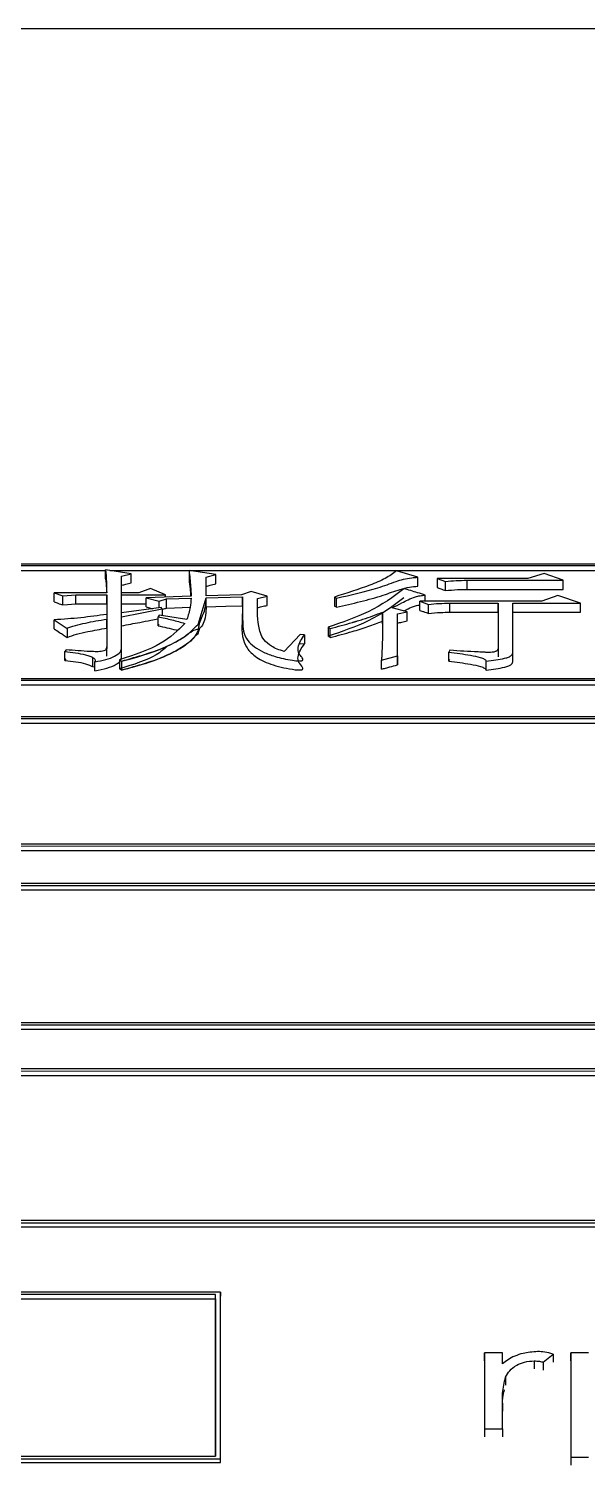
# Model space of a CAD drawing. Header units: millimetres. Extents: x 2371 to 4515, y 843 to 2359.
# Drawn here: x 2907.04 to 2912.69, y 2130.13 to 2144.67 of the extents above; entities that cross this region are included whole.
import ezdxf

# ---------------------------------------------------------------- set-up
doc = ezdxf.new("R2010")
doc.units = ezdxf.units.MM

msp = doc.modelspace()

# ---------------------------------------------------------------- linework, layer by layer
at = {"color": 7, "linetype": 'Continuous', "lineweight": 25}
for p, q in [((2921.277, 2144.668), (2884.277, 2144.669)), ((2919.078, 2139.251), (2897.095, 2139.252)), ((2919.028, 2139.234), (2897.145, 2139.234)), ((2902.903, 2139.188), (2907.816, 2139.188)), ((2908.075, 2139.153), (2907.816, 2139.195)), ((2907.816, 2139.103), (2907.816, 2139.195)), ((2907.86, 2139.188), (2913.311, 2139.188)), ((2907.978, 2139.13), (2908.075, 2139.153)), ((2907.978, 2138.961), (2907.978, 2139.13)), ((2907.978, 2139.129), (2907.978, 2139.13)), ((2908.075, 2139.061), (2908.075, 2139.153)), ((2908.93, 2139.145), (2908.66, 2139.187)), ((2908.66, 2139.187), (2908.66, 2139.095)), ((2908.833, 2139.119), (2908.93, 2139.145)), ((2908.833, 2138.93), (2908.833, 2139.119)), ((2908.833, 2139.118), (2908.833, 2139.119)), ((2908.93, 2139.053), (2908.93, 2139.145)), ((2910.974, 2139.119), (2910.758, 2139.183)), ((2910.974, 2139.027), (2910.974, 2139.119)), ((2911.169, 2139.107), (2911.169, 2139.015)), ((2911.169, 2139.107), (2911.256, 2139.076)), ((2912.089, 2139.107), (2911.169, 2139.107)), ((2911.472, 2138.996), (2911.472, 2139.088)), ((2911.472, 2139.088), (2912.446, 2139.088)), ((2912.251, 2139.157), (2912.089, 2139.107)), ((2912.446, 2139.088), (2912.251, 2139.157)), ((2912.446, 2138.996), (2912.446, 2139.088)), ((2907.297, 2138.961), (2907.383, 2138.93)), ((2907.827, 2138.961), (2907.297, 2138.961)), ((2907.297, 2138.869), (2907.297, 2138.961)), ((2907.383, 2138.93), (2907.513, 2138.942)), ((2907.513, 2138.942), (2907.827, 2138.942)), ((2907.513, 2138.85), (2907.513, 2138.942)), ((2907.827, 2138.942), (2907.827, 2138.743)), ((2907.827, 2138.85), (2907.827, 2138.942)), ((2907.978, 2138.961), (2907.978, 2139.038)), ((2908.151, 2138.961), (2907.978, 2138.961)), ((2907.978, 2138.869), (2907.978, 2138.961)), ((2907.978, 2138.942), (2908.422, 2138.942)), ((2907.978, 2138.758), (2907.978, 2138.942)), ((2907.978, 2138.85), (2907.978, 2138.942)), ((2908.27, 2139.004), (2908.151, 2138.961)), ((2908.422, 2138.942), (2908.27, 2139.004)), ((2908.422, 2138.917), (2908.422, 2138.942)), ((2908.833, 2138.931), (2908.833, 2139.027)), ((2909.19, 2138.942), (2908.833, 2138.93)), ((2909.287, 2138.976), (2909.19, 2138.942)), ((2909.449, 2138.926), (2909.287, 2138.976)), ((2911.256, 2138.984), (2911.256, 2139.076)), ((2911.472, 2138.996), (2912.446, 2138.996)), ((2907.383, 2138.838), (2907.383, 2138.93)), ((2907.513, 2138.85), (2907.827, 2138.85)), ((2907.827, 2138.85), (2907.827, 2138.651)), ((2907.978, 2138.85), (2908.227, 2138.85)), ((2908.378, 2138.813), (2907.978, 2138.758)), ((2907.978, 2138.719), (2908.389, 2138.798)), ((2908.681, 2138.926), (2908.227, 2138.911)), ((2908.227, 2138.911), (2908.357, 2138.876)), ((2908.227, 2138.819), (2908.227, 2138.911)), ((2908.357, 2138.876), (2908.432, 2138.899)), ((2908.357, 2138.81), (2908.357, 2138.876)), ((2908.389, 2138.798), (2908.378, 2138.813)), ((2908.389, 2138.798), (2908.389, 2138.73)), ((2908.432, 2138.899), (2908.681, 2138.907)), ((2908.432, 2138.807), (2908.432, 2138.899)), ((2908.432, 2138.807), (2908.671, 2138.815)), ((2908.752, 2138.642), (2908.833, 2138.911)), ((2908.833, 2138.911), (2909.2, 2138.922)), ((2908.833, 2138.819), (2908.833, 2138.911)), ((2908.833, 2138.911), (2908.833, 2138.911)), ((2909.2, 2138.83), (2909.2, 2138.922)), ((2909.201, 2138.854), (2909.2, 2138.854)), ((2909.352, 2138.903), (2909.449, 2138.926)), ((2909.449, 2138.834), (2909.449, 2138.926)), ((2910.131, 2138.918), (2910.131, 2138.827)), ((2910.131, 2138.918), (2910.152, 2138.907)), ((2910.152, 2138.815), (2910.131, 2138.827)), ((2910.152, 2138.815), (2910.152, 2138.907)), ((2910.866, 2138.77), (2910.715, 2138.809)), ((2910.996, 2138.876), (2911.083, 2138.844)), ((2912.229, 2138.876), (2910.996, 2138.876)), ((2910.996, 2138.784), (2910.996, 2138.876)), ((2911.05, 2138.876), (2911.05, 2138.938)), ((2911.083, 2138.753), (2911.083, 2138.844)), ((2911.299, 2138.856), (2911.786, 2138.856)), ((2911.299, 2138.764), (2911.299, 2138.856)), ((2911.786, 2138.856), (2911.786, 2138.404)), ((2911.786, 2138.764), (2911.786, 2138.856)), ((2911.937, 2138.856), (2912.619, 2138.856)), ((2911.937, 2138.364), (2911.937, 2138.856)), ((2911.937, 2138.764), (2911.937, 2138.856)), ((2912.392, 2138.934), (2912.229, 2138.876)), ((2912.619, 2138.856), (2912.392, 2138.934)), ((2912.619, 2138.764), (2912.619, 2138.856)), ((2907.297, 2138.687), (2907.426, 2138.601)), ((2907.297, 2138.596), (2907.297, 2138.687)), ((2907.827, 2138.695), (2907.827, 2138.413)), ((2907.827, 2138.604), (2907.827, 2138.695)), ((2907.978, 2138.667), (2907.978, 2138.758)), ((2907.978, 2138.408), (2907.978, 2138.719)), ((2907.978, 2138.718), (2907.978, 2138.719)), ((2908.357, 2138.735), (2908.346, 2138.719)), ((2908.346, 2138.628), (2908.346, 2138.719)), ((2908.638, 2138.691), (2908.357, 2138.735)), ((2909.199, 2138.75), (2909.199, 2138.657)), ((2910.618, 2138.675), (2910.618, 2138.766)), ((2910.769, 2138.747), (2910.866, 2138.77)), ((2910.769, 2138.324), (2910.769, 2138.747)), ((2910.769, 2138.233), (2910.769, 2138.655)), ((2910.866, 2138.679), (2910.866, 2138.77)), ((2911.299, 2138.764), (2911.786, 2138.764)), ((2911.786, 2138.764), (2911.786, 2138.313)), ((2911.937, 2138.273), (2911.937, 2138.764)), ((2911.937, 2138.764), (2912.619, 2138.764)), ((2907.426, 2138.601), (2907.426, 2138.509)), ((2907.827, 2138.604), (2907.827, 2138.397)), ((2907.978, 2138.317), (2907.978, 2138.628)), ((2908.346, 2138.628), (2908.357, 2138.643)), ((2908.752, 2138.551), (2908.768, 2138.606)), ((2909.785, 2138.541), (2909.622, 2138.368)), ((2909.828, 2138.537), (2909.785, 2138.541)), ((2909.828, 2138.537), (2909.828, 2138.445)), ((2910.066, 2138.612), (2910.088, 2138.6)), ((2910.066, 2138.612), (2910.066, 2138.521)), ((2910.088, 2138.509), (2910.066, 2138.521)), ((2910.088, 2138.509), (2910.088, 2138.6)), ((2907.416, 2138.384), (2907.405, 2138.368)), ((2907.405, 2138.277), (2907.405, 2138.368)), ((2907.827, 2138.321), (2907.827, 2138.413)), ((2907.978, 2138.317), (2907.978, 2138.408)), ((2909.785, 2138.449), (2909.828, 2138.445)), ((2911.299, 2138.38), (2911.288, 2138.36)), ((2911.288, 2138.269), (2911.288, 2138.36)), ((2911.786, 2138.404), (2911.786, 2138.313)), ((2911.937, 2138.273), (2911.937, 2138.364)), ((2907.405, 2138.277), (2907.416, 2138.293)), ((2907.686, 2138.215), (2907.686, 2138.306)), ((2907.708, 2138.172), (2907.708, 2138.263)), ((2907.957, 2138.283), (2907.957, 2138.192)), ((2907.957, 2138.283), (2907.978, 2138.271)), ((2907.978, 2138.271), (2907.978, 2138.18)), ((2910.607, 2138.279), (2910.769, 2138.324)), ((2910.607, 2138.188), (2910.607, 2138.279)), ((2910.769, 2138.324), (2910.769, 2138.233)), ((2911.288, 2138.269), (2911.299, 2138.289)), ((2911.667, 2138.18), (2911.667, 2138.271)), ((2897.095, 2138.076), (2919.078, 2138.076)), ((2897.145, 2138.095), (2919.028, 2138.095)), ((2907.978, 2138.18), (2907.957, 2138.192)), ((2897.095, 2138.03), (2919.078, 2138.029)), ((2919.028, 2137.705), (2897.045, 2137.706)), ((2918.978, 2137.686), (2897.095, 2137.686)), ((2897.095, 2137.641), (2918.978, 2137.641)), ((2897.045, 2136.4), (2919.028, 2136.399)), ((2897.045, 2136.355), (2919.028, 2136.355)), ((2897.095, 2136.421), (2918.978, 2136.42)), ((2919.078, 2136.02), (2897.095, 2136.02)), ((2897.145, 2135.999), (2919.028, 2135.999)), ((2897.145, 2135.955), (2919.028, 2135.955)), ((2897.095, 2134.589), (2919.078, 2134.589)), ((2919.028, 2134.611), (2897.145, 2134.612)), ((2897.095, 2134.546), (2919.078, 2134.545)), ((2919.028, 2134.143), (2897.045, 2134.143)), ((2918.978, 2134.119), (2897.095, 2134.12)), ((2897.095, 2134.077), (2918.978, 2134.077)), ((2897.045, 2132.588), (2919.028, 2132.587)), ((2897.045, 2132.546), (2919.028, 2132.546)), ((2897.095, 2132.612), (2918.978, 2132.612)), ((2908.978, 2131.886), (2896.995, 2131.886)), ((2908.928, 2131.86), (2897.045, 2131.86)), ((2897.045, 2131.819), (2908.928, 2131.819)), ((2908.928, 2131.819), (2908.928, 2131.86)), ((2908.978, 2131.886), (2908.978, 2131.844)), ((2908.978, 2130.16), (2908.978, 2131.844)), ((2911.65, 2131.27), (2911.65, 2130.502)), ((2911.65, 2131.189), (2911.65, 2131.27)), ((2911.83, 2131.27), (2911.65, 2131.27)), ((2911.83, 2131.158), (2911.83, 2131.27)), ((2912.244, 2131.177), (2912.342, 2131.258)), ((2912.342, 2131.258), (2912.342, 2131.176)), ((2912.522, 2131.27), (2912.522, 2130.214)), ((2912.522, 2131.189), (2912.522, 2131.27)), ((2912.701, 2131.27), (2912.522, 2131.27)), ((2911.65, 2131.189), (2911.65, 2130.421)), ((2912.152, 2131.19), (2912.152, 2131.109)), ((2912.244, 2131.177), (2912.244, 2131.095)), ((2912.522, 2131.189), (2912.522, 2130.133)), ((2911.862, 2131.026), (2911.862, 2130.945)), ((2911.83, 2130.502), (2911.83, 2130.762)), ((2911.83, 2130.762), (2911.83, 2130.681)), ((2911.65, 2130.502), (2911.65, 2130.421)), ((2911.65, 2130.502), (2911.83, 2130.502)), ((2911.83, 2130.502), (2911.83, 2130.421)), ((2897.045, 2130.227), (2908.928, 2130.227)), ((2896.995, 2130.2), (2908.978, 2130.2)), ((2896.995, 2130.16), (2908.978, 2130.16)), ((2908.978, 2130.16), (2908.978, 2130.2)), ((2912.522, 2130.214), (2912.522, 2130.134)), ((2912.522, 2130.214), (2912.701, 2130.214))]:
    msp.add_line(p, q, dxfattribs=at)
at = {"color": 7, "linetype": 'Continuous', "lineweight": 25, "flags": 128}
for points in [[(2907.383, 2138.838), (2907.432, 2138.843), (2907.472, 2138.846), (2907.513, 2138.85)], [(2908.833, 2138.819), (2908.932, 2138.822), (2909.032, 2138.825), (2909.2, 2138.83)]]:
    msp.add_lwpolyline(points, dxfattribs=at)
at = {"color": 7, "linetype": 'Continuous', "lineweight": 25}
for points, knots in [([(2907.816, 2139.195), (2907.819, 2139.153), (2907.826, 2139.075), (2907.826, 2138.997), (2907.827, 2138.961)], [0, 0, 0, 0, 0.544272, 1, 1, 1, 1]), ([(2907.816, 2139.103), (2907.819, 2139.071), (2907.823, 2139.024), (2907.825, 2138.976), (2907.825, 2138.961)], [0, 0, 0, 0, 0.675043, 1, 1, 1, 1]), ([(2908.66, 2139.187), (2908.666, 2139.134), (2908.675, 2139.047), (2908.68, 2138.96), (2908.681, 2138.926)], [0, 0, 0, 0, 0.617116, 1, 1, 1, 1]), ([(2908.66, 2139.095), (2908.663, 2139.064), (2908.67, 2139.008), (2908.674, 2138.952), (2908.676, 2138.926)], [0, 0, 0, 0, 0.550115, 1, 1, 1, 1]), ([(2910.758, 2139.183), (2910.723, 2139.157), (2910.653, 2139.104), (2910.435, 2139.015), (2910.253, 2138.957), (2910.131, 2138.918)], [0, 0, 0, 0, 0.244211, 0.494059, 1, 1, 1, 1]), ([(2910.152, 2138.907), (2910.297, 2138.94), (2910.514, 2138.988), (2910.737, 2139.071), (2910.871, 2139.113), (2910.953, 2139.117), (2910.974, 2139.119)], [0, 0, 0, 0, 0.501457, 0.748784, 0.936077, 1, 1, 1, 1]), ([(2911.256, 2139.076), (2911.291, 2139.08), (2911.362, 2139.087), (2911.435, 2139.088), (2911.472, 2139.088)], [0, 0, 0, 0, 0.498867, 1, 1, 1, 1]), ([(2907.978, 2139.038), (2907.992, 2139.041), (2908.016, 2139.047), (2908.048, 2139.054), (2908.066, 2139.059), (2908.075, 2139.061)], [0, 0, 0, 0, 0.439881, 0.71994, 1, 1, 1, 1]), ([(2908.833, 2139.027), (2908.846, 2139.03), (2908.869, 2139.037), (2908.902, 2139.046), (2908.921, 2139.051), (2908.93, 2139.053)], [0, 0, 0, 0, 0.420135, 0.710067, 1, 1, 1, 1]), ([(2910.834, 2139.003), (2910.726, 2138.921), (2910.53, 2138.773), (2910.209, 2138.662), (2910.066, 2138.612)], [0, 0, 0, 0, 0.553842, 1, 1, 1, 1]), ([(2910.152, 2138.815), (2910.234, 2138.834), (2910.396, 2138.872), (2910.616, 2138.931), (2910.762, 2138.988), (2910.881, 2139.02), (2910.946, 2139.025), (2910.974, 2139.027)], [0, 0, 0, 0, 0.285391, 0.571044, 0.802081, 0.914333, 1, 1, 1, 1]), ([(2911.05, 2138.938), (2911.024, 2138.946), (2910.974, 2138.961), (2910.902, 2138.983), (2910.857, 2138.997), (2910.834, 2139.003)], [0, 0, 0, 0, 0.369991, 0.684996, 1, 1, 1, 1]), ([(2911.169, 2139.015), (2911.182, 2139.011), (2911.202, 2139.003), (2911.231, 2138.993), (2911.248, 2138.987), (2911.256, 2138.984)], [0, 0, 0, 0, 0.428609, 0.714304, 1, 1, 1, 1]), ([(2911.256, 2138.984), (2911.296, 2138.988), (2911.367, 2138.995), (2911.44, 2138.996), (2911.472, 2138.996)], [0, 0, 0, 0, 0.558823, 1, 1, 1, 1]), ([(2907.297, 2138.869), (2907.309, 2138.865), (2907.33, 2138.857), (2907.358, 2138.847), (2907.375, 2138.841), (2907.383, 2138.838)], [0, 0, 0, 0, 0.428612, 0.714306, 1, 1, 1, 1]), ([(2908.227, 2138.819), (2908.241, 2138.815), (2908.263, 2138.809), (2908.284, 2138.803), (2908.292, 2138.801)], [0, 0, 0, 0, 0.643901, 1, 1, 1, 1]), ([(2908.389, 2138.794), (2908.391, 2138.794), (2908.405, 2138.799), (2908.42, 2138.803), (2908.432, 2138.807)], [0, 0, 0, 0, 0.125351, 1, 1, 1, 1]), ([(2908.681, 2138.907), (2908.679, 2138.876), (2908.673, 2138.805), (2908.651, 2138.733), (2908.638, 2138.691)], [0, 0, 0, 0, 0.426568, 1, 1, 1, 1]), ([(2908.756, 2138.596), (2908.758, 2138.61), (2908.762, 2138.639), (2908.786, 2138.716), (2908.82, 2138.768), (2908.83, 2138.848), (2908.832, 2138.892), (2908.833, 2138.906), (2908.833, 2138.911)], [0, 0, 0, 0, 0.068352, 0.139472, 0.508143, 0.851675, 0.94747, 1, 1, 1, 1]), ([(2908.833, 2138.819), (2908.833, 2138.818), (2908.832, 2138.806), (2908.83, 2138.761), (2908.823, 2138.696), (2908.789, 2138.613), (2908.767, 2138.602), (2908.756, 2138.596)], [0, 0, 0, 0, 0.014449, 0.133551, 0.495754, 0.7437, 1, 1, 1, 1]), ([(2909.2, 2138.83), (2909.2, 2138.785), (2909.199, 2138.649), (2909.182, 2138.472), (2909.316, 2138.317), (2909.477, 2138.234), (2909.644, 2138.195), (2909.751, 2138.181), (2909.783, 2138.181), (2909.797, 2138.182), (2909.805, 2138.184), (2909.81, 2138.188), (2909.813, 2138.195), (2909.804, 2138.219), (2909.763, 2138.257), (2909.757, 2138.34), (2909.798, 2138.402), (2909.828, 2138.445)], [0, 0, 0, 0, 0.135472, 0.406763, 0.50628, 0.604985, 0.704283, 0.727912, 0.736946, 0.74078, 0.744655, 0.748047, 0.752351, 0.764139, 0.816594, 0.869623, 1, 1, 1, 1]), ([(2909.2, 2138.922), (2909.2, 2138.839), (2909.2, 2138.692), (2909.209, 2138.516), (2909.317, 2138.415), (2909.409, 2138.36), (2909.537, 2138.311), (2909.665, 2138.284), (2909.758, 2138.271), (2909.791, 2138.273), (2909.8, 2138.274), (2909.805, 2138.276), (2909.809, 2138.279), (2909.813, 2138.285), (2909.81, 2138.296), (2909.796, 2138.316), (2909.762, 2138.353), (2909.758, 2138.432), (2909.8, 2138.495), (2909.828, 2138.537)], [0, 0, 0, 0, 0.249545, 0.436315, 0.501271, 0.564646, 0.626364, 0.704484, 0.733965, 0.739063, 0.743353, 0.745337, 0.747325, 0.751675, 0.763079, 0.778003, 0.812665, 0.875175, 1, 1, 1, 1]), ([(2909.622, 2138.368), (2909.598, 2138.376), (2909.549, 2138.391), (2909.476, 2138.43), (2909.389, 2138.507), (2909.35, 2138.673), (2909.351, 2138.811), (2909.352, 2138.903)], [0, 0, 0, 0, 0.065694, 0.129902, 0.255713, 0.503859, 1, 1, 1, 1]), ([(2909.352, 2138.811), (2909.366, 2138.815), (2909.39, 2138.82), (2909.422, 2138.828), (2909.44, 2138.832), (2909.449, 2138.834)], [0, 0, 0, 0, 0.44, 0.72, 1, 1, 1, 1]), ([(2910.834, 2138.912), (2910.726, 2138.829), (2910.53, 2138.681), (2910.209, 2138.57), (2910.066, 2138.521)], [0, 0, 0, 0, 0.553762, 1, 1, 1, 1]), ([(2910.715, 2138.809), (2910.748, 2138.826), (2910.802, 2138.854), (2910.877, 2138.892), (2910.935, 2138.919), (2910.997, 2138.933), (2911.032, 2138.936), (2911.05, 2138.938)], [0, 0, 0, 0, 0.3357419, 0.5532256, 0.7726409, 0.885172, 1, 1, 1, 1]), ([(2910.834, 2138.778), (2910.848, 2138.786), (2910.884, 2138.804), (2910.934, 2138.827), (2910.981, 2138.837), (2910.996, 2138.84)], [0, 0, 0, 0, 0.3081, 0.769592, 1, 1, 1, 1]), ([(2911.083, 2138.844), (2911.118, 2138.848), (2911.189, 2138.855), (2911.262, 2138.856), (2911.299, 2138.856)], [0, 0, 0, 0, 0.498867, 1, 1, 1, 1]), ([(2907.827, 2138.743), (2907.74, 2138.731), (2907.568, 2138.706), (2907.387, 2138.694), (2907.297, 2138.687)], [0, 0, 0, 0, 0.499593, 1, 1, 1, 1]), ([(2907.426, 2138.601), (2907.438, 2138.607), (2907.461, 2138.619), (2907.526, 2138.636), (2907.646, 2138.664), (2907.754, 2138.683), (2907.827, 2138.695)], [0, 0, 0, 0, 0.120416, 0.244636, 0.495058, 1, 1, 1, 1]), ([(2908.616, 2138.652), (2908.547, 2138.58), (2908.405, 2138.435), (2908.107, 2138.334), (2907.957, 2138.283)], [0, 0, 0, 0, 0.492671, 1, 1, 1, 1]), ([(2907.978, 2138.628), (2908.039, 2138.639), (2908.138, 2138.658), (2908.26, 2138.681), (2908.322, 2138.693), (2908.346, 2138.698)], [0, 0, 0, 0, 0.495956, 0.806796, 1, 1, 1, 1]), ([(2908.346, 2138.719), (2908.394, 2138.709), (2908.488, 2138.689), (2908.574, 2138.664), (2908.616, 2138.652)], [0, 0, 0, 0, 0.507162, 1, 1, 1, 1]), ([(2910.088, 2138.6), (2910.163, 2138.62), (2910.241, 2138.64), (2910.318, 2138.663), (2910.327, 2138.666), (2910.336, 2138.668), (2910.345, 2138.671), (2910.354, 2138.674), (2910.379, 2138.681), (2910.473, 2138.71), (2910.553, 2138.741), (2910.618, 2138.766)], [0, 0, 0, 0, 0.400377, 0.412885, 0.425393, 0.450409, 0.462917, 0.475426, 0.500442, 0.600512, 1, 1, 1, 1]), ([(2910.088, 2138.509), (2910.163, 2138.529), (2910.294, 2138.563), (2910.473, 2138.618), (2910.569, 2138.656), (2910.618, 2138.675)], [0, 0, 0, 0, 0.400541, 0.699142, 1, 1, 1, 1]), ([(2910.618, 2138.766), (2910.618, 2138.749), (2910.618, 2138.73), (2910.618, 2138.708), (2910.618, 2138.702), (2910.618, 2138.696), (2910.618, 2138.689), (2910.618, 2138.68), (2910.618, 2138.672), (2910.618, 2138.663), (2910.618, 2138.657), (2910.618, 2138.65), (2910.618, 2138.644), (2910.618, 2138.635), (2910.618, 2138.624), (2910.618, 2138.611), (2910.618, 2138.594), (2910.618, 2138.577), (2910.617, 2138.56), (2910.617, 2138.547), (2910.617, 2138.533), (2910.617, 2138.516), (2910.616, 2138.499), (2910.616, 2138.481), (2910.615, 2138.468), (2910.615, 2138.455), (2910.615, 2138.442), (2910.614, 2138.424), (2910.613, 2138.407), (2910.612, 2138.389), (2910.612, 2138.376), (2910.611, 2138.363), (2910.611, 2138.352), (2910.61, 2138.343), (2910.61, 2138.337), (2910.61, 2138.33), (2910.609, 2138.321), (2910.609, 2138.312), (2910.608, 2138.303), (2910.608, 2138.297), (2910.607, 2138.289), (2910.607, 2138.283), (2910.607, 2138.279)], [0, 0, 0, 0, 0.10711, 0.120499, 0.133888, 0.147276, 0.160665, 0.174054, 0.200831, 0.21422, 0.227609, 0.240998, 0.254386, 0.267775, 0.294553, 0.32133, 0.348108, 0.401663, 0.42844, 0.455218, 0.481995, 0.508773, 0.562328, 0.589105, 0.615883, 0.64266, 0.669438, 0.696215, 0.74977, 0.776548, 0.803325, 0.830103, 0.85688, 0.870269, 0.883658, 0.897047, 0.910435, 0.937213, 0.950602, 0.96399, 0.977379, 1, 1, 1, 1]), ([(2910.618, 2138.648), (2910.618, 2138.652), (2910.618, 2138.658), (2910.618, 2138.67), (2910.618, 2138.677), (2910.618, 2138.681), (2910.618, 2138.683), (2910.618, 2138.684), (2910.618, 2138.685), (2910.618, 2138.666), (2910.617, 2138.539), (2910.615, 2138.455), (2910.613, 2138.405)], [0, 0, 0, 0, 0.01972, 0.0316378, 0.0435082, 0.0463825, 0.0492251, 0.0522948, 0.0558106, 0.08806, 0.4639019, 1, 1, 1, 1]), ([(2910.769, 2138.655), (2910.783, 2138.658), (2910.807, 2138.664), (2910.839, 2138.672), (2910.857, 2138.676), (2910.866, 2138.679)], [0, 0, 0, 0, 0.439881, 0.71994, 1, 1, 1, 1]), ([(2910.996, 2138.784), (2911.009, 2138.779), (2911.029, 2138.772), (2911.058, 2138.762), (2911.074, 2138.756), (2911.083, 2138.753)], [0, 0, 0, 0, 0.428611, 0.714305, 1, 1, 1, 1]), ([(2911.083, 2138.753), (2911.122, 2138.757), (2911.194, 2138.764), (2911.267, 2138.764), (2911.299, 2138.764)], [0, 0, 0, 0, 0.558823, 1, 1, 1, 1]), ([(2907.297, 2138.596), (2907.314, 2138.584), (2907.345, 2138.564), (2907.388, 2138.535), (2907.413, 2138.518), (2907.426, 2138.509)], [0, 0, 0, 0, 0.403119, 0.70156, 1, 1, 1, 1]), ([(2907.426, 2138.509), (2907.457, 2138.521), (2907.519, 2138.546), (2907.66, 2138.574), (2907.763, 2138.593), (2907.827, 2138.604)], [0, 0, 0, 0, 0.2729687, 0.5543374, 1, 1, 1, 1]), ([(2907.978, 2138.271), (2908.141, 2138.316), (2908.383, 2138.384), (2908.63, 2138.519), (2908.708, 2138.598), (2908.752, 2138.642)], [0, 0, 0, 0, 0.480373, 0.715158, 1, 1, 1, 1]), ([(2908.76, 2138.595), (2908.734, 2138.547), (2908.708, 2138.499), (2908.67, 2138.468), (2908.604, 2138.417), (2908.445, 2138.323), (2908.214, 2138.24), (2908.049, 2138.197), (2907.996, 2138.184), (2907.978, 2138.18)], [0, 0, 0, 0, 0.172585, 0.175983, 0.205093, 0.521257, 0.851512, 0.949107, 1, 1, 1, 1]), ([(2907.978, 2138.271), (2907.995, 2138.275), (2908.165, 2138.315), (2908.395, 2138.392), (2908.577, 2138.492), (2908.647, 2138.541), (2908.668, 2138.558), (2908.674, 2138.562), (2908.708, 2138.589), (2908.734, 2138.592), (2908.76, 2138.595)], [0, 0, 0, 0, 0.048659, 0.478007, 0.711563, 0.794803, 0.817387, 0.823945, 0.827352, 1, 1, 1, 1]), ([(2907.978, 2138.18), (2908.141, 2138.225), (2908.383, 2138.293), (2908.63, 2138.428), (2908.708, 2138.507), (2908.752, 2138.551)], [0, 0, 0, 0, 0.480491, 0.715254, 1, 1, 1, 1]), ([(2908.346, 2138.628), (2908.376, 2138.621), (2908.438, 2138.608), (2908.501, 2138.593), (2908.532, 2138.585), (2908.534, 2138.584)], [0, 0, 0, 0, 0.472115, 0.967418, 1, 1, 1, 1]), ([(2907.405, 2138.368), (2907.477, 2138.359), (2907.567, 2138.348), (2907.657, 2138.322), (2907.692, 2138.305), (2907.713, 2138.284), (2907.709, 2138.27), (2907.708, 2138.263)], [0, 0, 0, 0, 0.513521, 0.639448, 0.762318, 0.88191, 1, 1, 1, 1]), ([(2907.827, 2138.413), (2907.826, 2138.405), (2907.825, 2138.393), (2907.808, 2138.378), (2907.785, 2138.37), (2907.756, 2138.366), (2907.714, 2138.365), (2907.6, 2138.37), (2907.497, 2138.378), (2907.416, 2138.384)], [0, 0, 0, 0, 0.116135, 0.174978, 0.235386, 0.296971, 0.360825, 0.490326, 1, 1, 1, 1]), ([(2907.708, 2138.263), (2907.745, 2138.27), (2907.82, 2138.284), (2907.911, 2138.317), (2907.97, 2138.361), (2907.975, 2138.393), (2907.978, 2138.408)], [0, 0, 0, 0, 0.260145, 0.513561, 0.758875, 1, 1, 1, 1]), ([(2908.44, 2138.422), (2908.407, 2138.392), (2908.302, 2138.298), (2908.096, 2138.235), (2907.957, 2138.192)], [0, 0, 0, 0, 0.323931, 1, 1, 1, 1]), ([(2911.288, 2138.36), (2911.362, 2138.351), (2911.473, 2138.338), (2911.592, 2138.313), (2911.642, 2138.295), (2911.661, 2138.282), (2911.665, 2138.274), (2911.667, 2138.271)], [0, 0, 0, 0, 0.508815, 0.759272, 0.881746, 0.941306, 1, 1, 1, 1]), ([(2911.786, 2138.404), (2911.785, 2138.395), (2911.785, 2138.384), (2911.768, 2138.372), (2911.756, 2138.366), (2911.742, 2138.362), (2911.721, 2138.358), (2911.691, 2138.357), (2911.643, 2138.36), (2911.512, 2138.365), (2911.394, 2138.373), (2911.299, 2138.38)], [0, 0, 0, 0, 0.115473, 0.14517, 0.175331, 0.205787, 0.236431, 0.299107, 0.364431, 0.490851, 1, 1, 1, 1]), ([(2911.667, 2138.271), (2911.731, 2138.278), (2911.811, 2138.288), (2911.894, 2138.31), (2911.931, 2138.332), (2911.935, 2138.351), (2911.937, 2138.364)], [0, 0, 0, 0, 0.515726, 0.641569, 0.763682, 1, 1, 1, 1]), ([(2907.405, 2138.277), (2907.479, 2138.269), (2907.591, 2138.257), (2907.667, 2138.223), (2907.693, 2138.211)], [0, 0, 0, 0, 0.666671, 1, 1, 1, 1]), ([(2907.708, 2138.172), (2907.75, 2138.18), (2907.832, 2138.196), (2907.923, 2138.233), (2907.972, 2138.276), (2907.976, 2138.303), (2907.978, 2138.317)], [0, 0, 0, 0, 0.290992, 0.572857, 0.787844, 1, 1, 1, 1]), ([(2910.607, 2138.188), (2910.621, 2138.192), (2910.649, 2138.2), (2910.703, 2138.214), (2910.743, 2138.225), (2910.769, 2138.233)], [0, 0, 0, 0, 0.2594101, 0.5188202, 1, 1, 1, 1]), ([(2911.288, 2138.269), (2911.363, 2138.26), (2911.475, 2138.247), (2911.593, 2138.221), (2911.652, 2138.201), (2911.662, 2138.187), (2911.667, 2138.18)], [0, 0, 0, 0, 0.510108, 0.771684, 0.888142, 1, 1, 1, 1]), ([(2911.667, 2138.18), (2911.731, 2138.187), (2911.812, 2138.197), (2911.896, 2138.22), (2911.932, 2138.242), (2911.935, 2138.261), (2911.937, 2138.273)], [0, 0, 0, 0, 0.5165724, 0.6477138, 0.7747847, 1, 1, 1, 1]), ([(2908.928, 2130.227), (2908.928, 2130.399), (2908.928, 2130.743), (2908.928, 2131.289), (2908.928, 2131.657), (2908.928, 2131.86)], [0, 0, 0, 0, 0.30968, 0.619361, 1, 1, 1, 1]), ([(2908.928, 2131.819), (2908.928, 2131.686), (2908.928, 2131.42), (2908.928, 2130.892), (2908.928, 2130.49), (2908.928, 2130.227)], [0, 0, 0, 0, 0.256293, 0.512586, 1, 1, 1, 1]), ([(2908.978, 2130.2), (2908.978, 2130.372), (2908.978, 2130.717), (2908.978, 2131.28), (2908.978, 2131.666), (2908.978, 2131.886)], [0, 0, 0, 0, 0.3000853, 0.6001706, 1, 1, 1, 1]), ([(2912.186, 2131.284), (2912.135, 2131.28), (2912.053, 2131.274), (2911.954, 2131.239), (2911.885, 2131.202), (2911.848, 2131.173), (2911.83, 2131.158)], [0, 0, 0, 0, 0.347887, 0.569141, 0.786135, 1, 1, 1, 1]), ([(2912.342, 2131.258), (2912.315, 2131.266), (2912.265, 2131.28), (2912.211, 2131.283), (2912.186, 2131.284)], [0, 0, 0, 0, 0.556713, 1, 1, 1, 1]), ([(2911.862, 2131.026), (2911.874, 2131.048), (2911.899, 2131.091), (2911.965, 2131.144), (2912.053, 2131.182), (2912.119, 2131.188), (2912.152, 2131.19)], [0, 0, 0, 0, 0.27091, 0.546501, 0.770523, 1, 1, 1, 1]), ([(2912.152, 2131.19), (2912.17, 2131.189), (2912.202, 2131.187), (2912.231, 2131.18), (2912.244, 2131.177)], [0, 0, 0, 0, 0.5616049, 1, 1, 1, 1]), ([(2911.83, 2130.762), (2911.829, 2130.796), (2911.829, 2130.885), (2911.849, 2130.972), (2911.862, 2131.026)], [0, 0, 0, 0, 0.385324, 1, 1, 1, 1]), ([(2911.83, 2130.732), (2911.83, 2130.768), (2911.831, 2130.823), (2911.845, 2130.877), (2911.85, 2130.895)], [0, 0, 0, 0, 0.648237, 1, 1, 1, 1])]:
    msp.add_open_spline(points, degree=3, knots=knots, dxfattribs=at)

doc.saveas('drawing.dxf')
